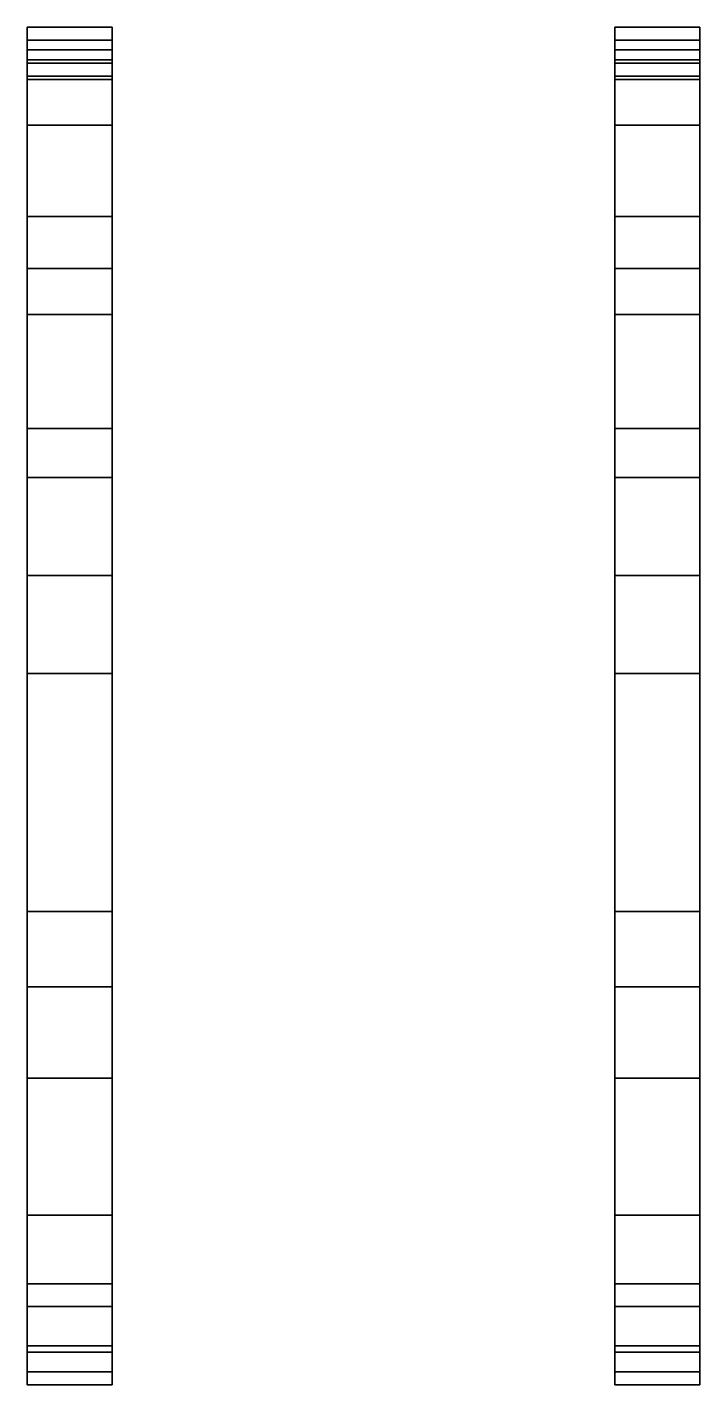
# Model space of a CAD drawing. Extents: x -1.03 to 1.03, y -2.08 to 2.08.
import ezdxf

# ---------------------------------------------------------------- set-up
doc = ezdxf.new("R2010")
doc.units = 0
doc.layers.add('TRACKS', color=3, linetype='CONTINUOUS')

msp = doc.modelspace()

# ---------------------------------------------------------------- linework, layer by layer
at = {"layer": 'TRACKS'}
for points in [[(-0.77, 1.98, 0.99), (-0.77, 2.08, 0.76), (-1.03, 2.08, 0.76), (-1.03, 1.98, 0.99)], [(-1.03, 1.98, 0.99), (-1.03, 2.08, 0.76), (-1.03, 2.04, 0.76), (-1.03, 1.97, 0.94)], [(-1.03, 2.08, 0.76), (-1.03, 2.01, 0.58), (-1.03, 1.97, 0.58), (-1.03, 2.04, 0.76)], [(-0.77, 2.08, 0.76), (-0.77, 2.01, 0.58), (-1.03, 2.01, 0.58), (-1.03, 2.08, 0.76)], [(-0.77, 2.04, 0.76), (-0.77, 2.08, 0.76), (-0.77, 1.98, 0.99), (-0.77, 1.97, 0.94)], [(-0.77, 1.97, 0.58), (-0.77, 2.01, 0.58), (-0.77, 2.08, 0.76), (-0.77, 2.04, 0.76)], [(0.77, 2.08, 0.76), (0.77, 2.01, 0.58), (0.77, 1.97, 0.58), (0.77, 2.04, 0.76)], [(1.03, 2.08, 0.76), (1.03, 2.01, 0.58), (0.77, 2.01, 0.58), (0.77, 2.08, 0.76)], [(1.03, 1.98, 0.99), (1.03, 2.08, 0.76), (0.77, 2.08, 0.76), (0.77, 1.98, 0.99)], [(0.77, 1.98, 0.99), (0.77, 2.08, 0.76), (0.77, 2.04, 0.76), (0.77, 1.97, 0.94)], [(1.03, 1.97, 0.58), (1.03, 2.01, 0.58), (1.03, 2.08, 0.76), (1.03, 2.04, 0.76)], [(1.03, 2.04, 0.76), (1.03, 2.08, 0.76), (1.03, 1.98, 0.99), (1.03, 1.97, 0.94)], [(-1.03, 1.97, 0.94), (-1.03, 2.04, 0.76), (-0.77, 2.04, 0.76), (-0.77, 1.97, 0.94)], [(-1.03, 2.04, 0.76), (-1.03, 1.97, 0.58), (-0.77, 1.97, 0.58), (-0.77, 2.04, 0.76)], [(0.77, 2.04, 0.76), (0.77, 1.97, 0.58), (1.03, 1.97, 0.58), (1.03, 2.04, 0.76)], [(0.77, 1.97, 0.94), (0.77, 2.04, 0.76), (1.03, 2.04, 0.76), (1.03, 1.97, 0.94)], [(-0.77, 2.01, 0.58), (-0.77, 1.93, 0.47), (-1.03, 1.93, 0.47), (-1.03, 2.01, 0.58)], [(-1.03, 2.01, 0.58), (-1.03, 1.93, 0.47), (-1.03, 1.92, 0.5), (-1.03, 1.97, 0.58)], [(-0.77, 1.92, 0.5), (-0.77, 1.93, 0.47), (-0.77, 2.01, 0.58), (-0.77, 1.97, 0.58)], [(0.77, 2.01, 0.58), (0.77, 1.93, 0.47), (0.77, 1.92, 0.5), (0.77, 1.97, 0.58)], [(1.03, 2.01, 0.58), (1.03, 1.93, 0.47), (0.77, 1.93, 0.47), (0.77, 2.01, 0.58)], [(1.03, 1.92, 0.5), (1.03, 1.93, 0.47), (1.03, 2.01, 0.58), (1.03, 1.97, 0.58)], [(-0.77, 1.78, 1.06), (-0.77, 1.98, 0.99), (-1.03, 1.98, 0.99), (-1.03, 1.78, 1.06)], [(-1.03, 1.78, 1.06), (-1.03, 1.98, 0.99), (-1.03, 1.97, 0.94), (-1.03, 1.78, 1.02)], [(-1.03, 1.97, 0.58), (-1.03, 1.92, 0.5), (-0.77, 1.92, 0.5), (-0.77, 1.97, 0.58)], [(-1.03, 1.78, 1.02), (-1.03, 1.97, 0.94), (-0.77, 1.97, 0.94), (-0.77, 1.78, 1.02)], [(-0.77, 1.97, 0.94), (-0.77, 1.98, 0.99), (-0.77, 1.78, 1.06), (-0.77, 1.78, 1.02)], [(0.77, 1.78, 1.06), (0.77, 1.98, 0.99), (0.77, 1.97, 0.94), (0.77, 1.78, 1.02)], [(1.03, 1.78, 1.06), (1.03, 1.98, 0.99), (0.77, 1.98, 0.99), (0.77, 1.78, 1.06)], [(0.77, 1.97, 0.58), (0.77, 1.92, 0.5), (1.03, 1.92, 0.5), (1.03, 1.97, 0.58)], [(0.77, 1.78, 1.02), (0.77, 1.97, 0.94), (1.03, 1.97, 0.94), (1.03, 1.78, 1.02)], [(1.03, 1.97, 0.94), (1.03, 1.98, 0.99), (1.03, 1.78, 1.06), (1.03, 1.78, 1.02)], [(-1.03, 1.93, 0.47), (-1.03, 1.34, 0.04), (-1.03, 1.34, 0.07), (-1.03, 1.92, 0.5)], [(-0.77, 1.93, 0.47), (-0.77, 1.34, 0.04), (-1.03, 1.34, 0.04), (-1.03, 1.93, 0.47)], [(-1.03, 1.92, 0.5), (-1.03, 1.34, 0.07), (-0.77, 1.34, 0.07), (-0.77, 1.92, 0.5)], [(-0.77, 1.34, 0.07), (-0.77, 1.34, 0.04), (-0.77, 1.93, 0.47), (-0.77, 1.92, 0.5)], [(0.77, 1.93, 0.47), (0.77, 1.34, 0.04), (0.77, 1.34, 0.07), (0.77, 1.92, 0.5)], [(1.03, 1.93, 0.47), (1.03, 1.34, 0.04), (0.77, 1.34, 0.04), (0.77, 1.93, 0.47)], [(0.77, 1.92, 0.5), (0.77, 1.34, 0.07), (1.03, 1.34, 0.07), (1.03, 1.92, 0.5)], [(1.03, 1.34, 0.07), (1.03, 1.34, 0.04), (1.03, 1.93, 0.47), (1.03, 1.92, 0.5)], [(-0.77, 1.5, 1.01), (-0.77, 1.78, 1.06), (-1.03, 1.78, 1.06), (-1.03, 1.5, 1.01)], [(-1.03, 1.5, 1.01), (-1.03, 1.78, 1.06), (-1.03, 1.78, 1.02), (-1.03, 1.5, 0.97)], [(-1.03, 1.5, 0.97), (-1.03, 1.78, 1.02), (-0.77, 1.78, 1.02), (-0.77, 1.5, 0.97)], [(-0.77, 1.78, 1.02), (-0.77, 1.78, 1.06), (-0.77, 1.5, 1.01), (-0.77, 1.5, 0.97)], [(0.77, 1.5, 1.01), (0.77, 1.78, 1.06), (0.77, 1.78, 1.02), (0.77, 1.5, 0.97)], [(0.77, 1.5, 0.97), (0.77, 1.78, 1.02), (1.03, 1.78, 1.02), (1.03, 1.5, 0.97)], [(1.03, 1.5, 1.01), (1.03, 1.78, 1.06), (0.77, 1.78, 1.06), (0.77, 1.5, 1.01)], [(1.03, 1.78, 1.02), (1.03, 1.78, 1.06), (1.03, 1.5, 1.01), (1.03, 1.5, 0.97)], [(-0.77, 0.85, 0.95), (-0.77, 1.5, 1.01), (-1.03, 1.5, 1.01), (-1.03, 0.85, 0.95)], [(-1.03, 0.85, 0.95), (-1.03, 1.5, 1.01), (-1.03, 1.5, 0.97), (-1.03, 0.85, 0.91)], [(-1.03, 0.85, 0.91), (-1.03, 1.5, 0.97), (-0.77, 1.5, 0.97), (-0.77, 0.85, 0.91)], [(-0.77, 1.5, 0.97), (-0.77, 1.5, 1.01), (-0.77, 0.85, 0.95), (-0.77, 0.85, 0.91)], [(1.03, 0.85, 0.95), (1.03, 1.5, 1.01), (0.77, 1.5, 1.01), (0.77, 0.85, 0.95)], [(0.77, 0.85, 0.95), (0.77, 1.5, 1.01), (0.77, 1.5, 0.97), (0.77, 0.85, 0.91)], [(0.77, 0.85, 0.91), (0.77, 1.5, 0.97), (1.03, 1.5, 0.97), (1.03, 0.85, 0.91)], [(1.03, 1.5, 0.97), (1.03, 1.5, 1.01), (1.03, 0.85, 0.95), (1.03, 0.85, 0.91)], [(-1.03, 1.34, 0.07), (-1.03, 1.2, 0.03), (-0.77, 1.2, 0.03), (-0.77, 1.34, 0.07)], [(-0.77, 1.34, 0.04), (-0.77, 1.2), (-1.03, 1.2), (-1.03, 1.34, 0.04)], [(-1.03, 1.34, 0.04), (-1.03, 1.2), (-1.03, 1.2, 0.03), (-1.03, 1.34, 0.07)], [(-0.77, 1.2, 0.03), (-0.77, 1.2), (-0.77, 1.34, 0.04), (-0.77, 1.34, 0.07)], [(0.77, 1.34, 0.04), (0.77, 1.2), (0.77, 1.2, 0.03), (0.77, 1.34, 0.07)], [(1.03, 1.34, 0.04), (1.03, 1.2), (0.77, 1.2), (0.77, 1.34, 0.04)], [(0.77, 1.34, 0.07), (0.77, 1.2, 0.03), (1.03, 1.2, 0.03), (1.03, 1.34, 0.07)], [(1.03, 1.2, 0.03), (1.03, 1.2), (1.03, 1.34, 0.04), (1.03, 1.34, 0.07)], [(-0.77, 1.2), (-0.77, -1.14), (-1.03, -1.14), (-1.03, 1.2)], [(-1.03, 1.2), (-1.03, -1.14), (-1.03, -1.14, 0.03), (-1.03, 1.2, 0.03)], [(-1.03, 1.2, 0.03), (-1.03, -1.14, 0.03), (-0.77, -1.14, 0.03), (-0.77, 1.2, 0.03)], [(-0.77, -1.14, 0.03), (-0.77, -1.14), (-0.77, 1.2), (-0.77, 1.2, 0.03)], [(0.77, 1.2, 0.03), (0.77, -1.14, 0.03), (1.03, -1.14, 0.03), (1.03, 1.2, 0.03)], [(0.77, 1.2), (0.77, -1.14), (0.77, -1.14, 0.03), (0.77, 1.2, 0.03)], [(1.03, 1.2), (1.03, -1.14), (0.77, -1.14), (0.77, 1.2)], [(1.03, -1.14, 0.03), (1.03, -1.14), (1.03, 1.2), (1.03, 1.2, 0.03)], [(-0.77, 0.7, 0.94), (-0.77, 0.85, 0.95), (-1.03, 0.85, 0.95), (-1.03, 0.7, 0.94)], [(-1.03, 0.7, 0.94), (-1.03, 0.85, 0.95), (-1.03, 0.85, 0.91), (-1.03, 0.7, 0.9)], [(-1.03, 0.7, 0.9), (-1.03, 0.85, 0.91), (-0.77, 0.85, 0.91), (-0.77, 0.7, 0.9)], [(-0.77, 0.85, 0.91), (-0.77, 0.85, 0.95), (-0.77, 0.7, 0.94), (-0.77, 0.7, 0.9)], [(0.77, 0.7, 0.94), (0.77, 0.85, 0.95), (0.77, 0.85, 0.91), (0.77, 0.7, 0.9)], [(1.03, 0.7, 0.94), (1.03, 0.85, 0.95), (0.77, 0.85, 0.95), (0.77, 0.7, 0.94)], [(0.77, 0.7, 0.9), (0.77, 0.85, 0.91), (1.03, 0.85, 0.91), (1.03, 0.7, 0.9)], [(1.03, 0.85, 0.91), (1.03, 0.85, 0.95), (1.03, 0.7, 0.94), (1.03, 0.7, 0.9)], [(-0.77, 0.4, 0.91), (-0.77, 0.7, 0.94), (-1.03, 0.7, 0.94), (-1.03, 0.4, 0.91)], [(-1.03, 0.4, 0.91), (-1.03, 0.7, 0.94), (-1.03, 0.7, 0.9), (-1.03, 0.4, 0.87)], [(-1.03, 0.4, 0.87), (-1.03, 0.7, 0.9), (-0.77, 0.7, 0.9), (-0.77, 0.4, 0.87)], [(-0.77, 0.7, 0.9), (-0.77, 0.7, 0.94), (-0.77, 0.4, 0.91), (-0.77, 0.4, 0.87)], [(0.77, 0.4, 0.87), (0.77, 0.7, 0.9), (1.03, 0.7, 0.9), (1.03, 0.4, 0.87)], [(0.77, 0.4, 0.91), (0.77, 0.7, 0.94), (0.77, 0.7, 0.9), (0.77, 0.4, 0.87)], [(1.03, 0.4, 0.91), (1.03, 0.7, 0.94), (0.77, 0.7, 0.94), (0.77, 0.4, 0.91)], [(1.03, 0.7, 0.9), (1.03, 0.7, 0.94), (1.03, 0.4, 0.91), (1.03, 0.4, 0.87)], [(-0.77, 0.1, 0.87), (-0.77, 0.4, 0.91), (-1.03, 0.4, 0.91), (-1.03, 0.1, 0.87)], [(-1.03, 0.1, 0.87), (-1.03, 0.4, 0.91), (-1.03, 0.4, 0.87), (-1.03, 0.1, 0.83)], [(-1.03, 0.1, 0.83), (-1.03, 0.4, 0.87), (-0.77, 0.4, 0.87), (-0.77, 0.1, 0.83)], [(-0.77, 0.4, 0.87), (-0.77, 0.4, 0.91), (-0.77, 0.1, 0.87), (-0.77, 0.1, 0.83)], [(1.03, 0.1, 0.87), (1.03, 0.4, 0.91), (0.77, 0.4, 0.91), (0.77, 0.1, 0.87)], [(0.77, 0.1, 0.87), (0.77, 0.4, 0.91), (0.77, 0.4, 0.87), (0.77, 0.1, 0.83)], [(0.77, 0.1, 0.83), (0.77, 0.4, 0.87), (1.03, 0.4, 0.87), (1.03, 0.1, 0.83)], [(1.03, 0.4, 0.87), (1.03, 0.4, 0.91), (1.03, 0.1, 0.87), (1.03, 0.1, 0.83)], [(-0.77, -0.63, 0.86), (-0.77, 0.1, 0.87), (-1.03, 0.1, 0.87), (-1.03, -0.63, 0.86)], [(-1.03, -0.63, 0.86), (-1.03, 0.1, 0.87), (-1.03, 0.1, 0.83), (-1.03, -0.63, 0.82)], [(-1.03, -0.63, 0.82), (-1.03, 0.1, 0.83), (-0.77, 0.1, 0.83), (-0.77, -0.63, 0.82)], [(-0.77, 0.1, 0.83), (-0.77, 0.1, 0.87), (-0.77, -0.63, 0.86), (-0.77, -0.63, 0.82)], [(0.77, -0.63, 0.86), (0.77, 0.1, 0.87), (0.77, 0.1, 0.83), (0.77, -0.63, 0.82)], [(1.03, -0.63, 0.86), (1.03, 0.1, 0.87), (0.77, 0.1, 0.87), (0.77, -0.63, 0.86)], [(0.77, -0.63, 0.82), (0.77, 0.1, 0.83), (1.03, 0.1, 0.83), (1.03, -0.63, 0.82)], [(1.03, 0.1, 0.83), (1.03, 0.1, 0.87), (1.03, -0.63, 0.86), (1.03, -0.63, 0.82)], [(-1.03, -0.86, 0.8), (-1.03, -0.63, 0.82), (-0.77, -0.63, 0.82), (-0.77, -0.86, 0.8)], [(-1.03, -0.86, 0.84), (-1.03, -0.63, 0.86), (-1.03, -0.63, 0.82), (-1.03, -0.86, 0.8)], [(-0.77, -0.86, 0.84), (-0.77, -0.63, 0.86), (-1.03, -0.63, 0.86), (-1.03, -0.86, 0.84)], [(-0.77, -0.63, 0.82), (-0.77, -0.63, 0.86), (-0.77, -0.86, 0.84), (-0.77, -0.86, 0.8)], [(0.77, -0.86, 0.8), (0.77, -0.63, 0.82), (1.03, -0.63, 0.82), (1.03, -0.86, 0.8)], [(0.77, -0.86, 0.84), (0.77, -0.63, 0.86), (0.77, -0.63, 0.82), (0.77, -0.86, 0.8)], [(1.03, -0.86, 0.84), (1.03, -0.63, 0.86), (0.77, -0.63, 0.86), (0.77, -0.86, 0.84)], [(1.03, -0.63, 0.82), (1.03, -0.63, 0.86), (1.03, -0.86, 0.84), (1.03, -0.86, 0.8)], [(-1.03, -1.14, 0.82), (-1.03, -0.86, 0.84), (-1.03, -0.86, 0.8), (-1.03, -1.14, 0.78)], [(-1.03, -1.14, 0.78), (-1.03, -0.86, 0.8), (-0.77, -0.86, 0.8), (-0.77, -1.14, 0.78)], [(-0.77, -1.14, 0.82), (-0.77, -0.86, 0.84), (-1.03, -0.86, 0.84), (-1.03, -1.14, 0.82)], [(-0.77, -0.86, 0.8), (-0.77, -0.86, 0.84), (-0.77, -1.14, 0.82), (-0.77, -1.14, 0.78)], [(0.77, -1.14, 0.82), (0.77, -0.86, 0.84), (0.77, -0.86, 0.8), (0.77, -1.14, 0.78)], [(0.77, -1.14, 0.78), (0.77, -0.86, 0.8), (1.03, -0.86, 0.8), (1.03, -1.14, 0.78)], [(1.03, -1.14, 0.82), (1.03, -0.86, 0.84), (0.77, -0.86, 0.84), (0.77, -1.14, 0.82)], [(1.03, -0.86, 0.8), (1.03, -0.86, 0.84), (1.03, -1.14, 0.82), (1.03, -1.14, 0.78)], [(-1.03, -1.14, 0.03), (-1.03, -1.84, 0.27), (-0.77, -1.84, 0.27), (-0.77, -1.14, 0.03)], [(-1.03, -1.14), (-1.03, -1.84, 0.23), (-1.03, -1.84, 0.27), (-1.03, -1.14, 0.03)], [(-0.77, -1.14), (-0.77, -1.84, 0.23), (-1.03, -1.84, 0.23), (-1.03, -1.14)], [(-1.03, -1.56, 0.82), (-1.03, -1.14, 0.82), (-1.03, -1.14, 0.78), (-1.03, -1.56, 0.78)], [(-1.03, -1.56, 0.78), (-1.03, -1.14, 0.78), (-0.77, -1.14, 0.78), (-0.77, -1.56, 0.78)], [(-0.77, -1.56, 0.82), (-0.77, -1.14, 0.82), (-1.03, -1.14, 0.82), (-1.03, -1.56, 0.82)], [(-0.77, -1.84, 0.27), (-0.77, -1.84, 0.23), (-0.77, -1.14), (-0.77, -1.14, 0.03)], [(-0.77, -1.14, 0.78), (-0.77, -1.14, 0.82), (-0.77, -1.56, 0.82), (-0.77, -1.56, 0.78)], [(0.77, -1.56, 0.78), (0.77, -1.14, 0.78), (1.03, -1.14, 0.78), (1.03, -1.56, 0.78)], [(0.77, -1.56, 0.82), (0.77, -1.14, 0.82), (0.77, -1.14, 0.78), (0.77, -1.56, 0.78)], [(1.03, -1.56, 0.82), (1.03, -1.14, 0.82), (0.77, -1.14, 0.82), (0.77, -1.56, 0.82)], [(1.03, -1.14), (1.03, -1.84, 0.23), (0.77, -1.84, 0.23), (0.77, -1.14)], [(0.77, -1.14), (0.77, -1.84, 0.23), (0.77, -1.84, 0.27), (0.77, -1.14, 0.03)], [(0.77, -1.14, 0.03), (0.77, -1.84, 0.27), (1.03, -1.84, 0.27), (1.03, -1.14, 0.03)], [(1.03, -1.14, 0.78), (1.03, -1.14, 0.82), (1.03, -1.56, 0.82), (1.03, -1.56, 0.78)], [(1.03, -1.84, 0.27), (1.03, -1.84, 0.23), (1.03, -1.14), (1.03, -1.14, 0.03)], [(-1.03, -1.77, 0.85), (-1.03, -1.56, 0.82), (-1.03, -1.56, 0.78), (-1.03, -1.77, 0.81)], [(-1.03, -1.77, 0.81), (-1.03, -1.56, 0.78), (-0.77, -1.56, 0.78), (-0.77, -1.77, 0.81)], [(-0.77, -1.77, 0.85), (-0.77, -1.56, 0.82), (-1.03, -1.56, 0.82), (-1.03, -1.77, 0.85)], [(-0.77, -1.56, 0.78), (-0.77, -1.56, 0.82), (-0.77, -1.77, 0.85), (-0.77, -1.77, 0.81)], [(0.77, -1.77, 0.85), (0.77, -1.56, 0.82), (0.77, -1.56, 0.78), (0.77, -1.77, 0.81)], [(0.77, -1.77, 0.81), (0.77, -1.56, 0.78), (1.03, -1.56, 0.78), (1.03, -1.77, 0.81)], [(1.03, -1.77, 0.85), (1.03, -1.56, 0.82), (0.77, -1.56, 0.82), (0.77, -1.77, 0.85)], [(1.03, -1.56, 0.78), (1.03, -1.56, 0.82), (1.03, -1.77, 0.85), (1.03, -1.77, 0.81)], [(-1.03, -1.98, 0.76), (-1.03, -1.77, 0.85), (-1.03, -1.77, 0.81), (-1.03, -1.96, 0.73)], [(-0.77, -1.98, 0.76), (-0.77, -1.77, 0.85), (-1.03, -1.77, 0.85), (-1.03, -1.98, 0.76)], [(-1.03, -1.96, 0.73), (-1.03, -1.77, 0.81), (-0.77, -1.77, 0.81), (-0.77, -1.96, 0.73)], [(-0.77, -1.77, 0.81), (-0.77, -1.77, 0.85), (-0.77, -1.98, 0.76), (-0.77, -1.96, 0.73)], [(0.77, -1.98, 0.76), (0.77, -1.77, 0.85), (0.77, -1.77, 0.81), (0.77, -1.96, 0.73)], [(1.03, -1.98, 0.76), (1.03, -1.77, 0.85), (0.77, -1.77, 0.85), (0.77, -1.98, 0.76)], [(0.77, -1.96, 0.73), (0.77, -1.77, 0.81), (1.03, -1.77, 0.81), (1.03, -1.96, 0.73)], [(1.03, -1.77, 0.81), (1.03, -1.77, 0.85), (1.03, -1.98, 0.76), (1.03, -1.96, 0.73)], [(-0.77, -1.84, 0.23), (-0.77, -1.98, 0.32), (-1.03, -1.98, 0.32), (-1.03, -1.84, 0.23)], [(-1.03, -1.84, 0.23), (-1.03, -1.98, 0.32), (-1.03, -1.96, 0.35), (-1.03, -1.84, 0.27)], [(-1.03, -1.84, 0.27), (-1.03, -1.96, 0.35), (-0.77, -1.96, 0.35), (-0.77, -1.84, 0.27)], [(-0.77, -1.96, 0.35), (-0.77, -1.98, 0.32), (-0.77, -1.84, 0.23), (-0.77, -1.84, 0.27)], [(0.77, -1.84, 0.23), (0.77, -1.98, 0.32), (0.77, -1.96, 0.35), (0.77, -1.84, 0.27)], [(1.03, -1.84, 0.23), (1.03, -1.98, 0.32), (0.77, -1.98, 0.32), (0.77, -1.84, 0.23)], [(0.77, -1.84, 0.27), (0.77, -1.96, 0.35), (1.03, -1.96, 0.35), (1.03, -1.84, 0.27)], [(1.03, -1.96, 0.35), (1.03, -1.98, 0.32), (1.03, -1.84, 0.23), (1.03, -1.84, 0.27)], [(-1.03, -1.98, 0.32), (-1.03, -2.08, 0.54), (-1.03, -2.04, 0.54), (-1.03, -1.96, 0.35)], [(-1.03, -1.96, 0.35), (-1.03, -2.04, 0.54), (-0.77, -2.04, 0.54), (-0.77, -1.96, 0.35)], [(-1.03, -2.08, 0.54), (-1.03, -1.98, 0.76), (-1.03, -1.96, 0.73), (-1.03, -2.04, 0.54)], [(-1.03, -2.04, 0.54), (-1.03, -1.96, 0.73), (-0.77, -1.96, 0.73), (-0.77, -2.04, 0.54)], [(-0.77, -1.98, 0.32), (-0.77, -2.08, 0.54), (-1.03, -2.08, 0.54), (-1.03, -1.98, 0.32)], [(-0.77, -2.08, 0.54), (-0.77, -1.98, 0.76), (-1.03, -1.98, 0.76), (-1.03, -2.08, 0.54)], [(-0.77, -2.04, 0.54), (-0.77, -2.08, 0.54), (-0.77, -1.98, 0.32), (-0.77, -1.96, 0.35)], [(-0.77, -1.96, 0.73), (-0.77, -1.98, 0.76), (-0.77, -2.08, 0.54), (-0.77, -2.04, 0.54)], [(0.77, -2.08, 0.54), (0.77, -1.98, 0.76), (0.77, -1.96, 0.73), (0.77, -2.04, 0.54)], [(0.77, -2.04, 0.54), (0.77, -1.96, 0.73), (1.03, -1.96, 0.73), (1.03, -2.04, 0.54)], [(0.77, -1.98, 0.32), (0.77, -2.08, 0.54), (0.77, -2.04, 0.54), (0.77, -1.96, 0.35)], [(0.77, -1.96, 0.35), (0.77, -2.04, 0.54), (1.03, -2.04, 0.54), (1.03, -1.96, 0.35)], [(1.03, -2.08, 0.54), (1.03, -1.98, 0.76), (0.77, -1.98, 0.76), (0.77, -2.08, 0.54)], [(1.03, -1.98, 0.32), (1.03, -2.08, 0.54), (0.77, -2.08, 0.54), (0.77, -1.98, 0.32)], [(1.03, -1.96, 0.73), (1.03, -1.98, 0.76), (1.03, -2.08, 0.54), (1.03, -2.04, 0.54)], [(1.03, -2.04, 0.54), (1.03, -2.08, 0.54), (1.03, -1.98, 0.32), (1.03, -1.96, 0.35)]]:
    msp.add_3dface(points, dxfattribs=at)

doc.saveas('drawing.dxf')
